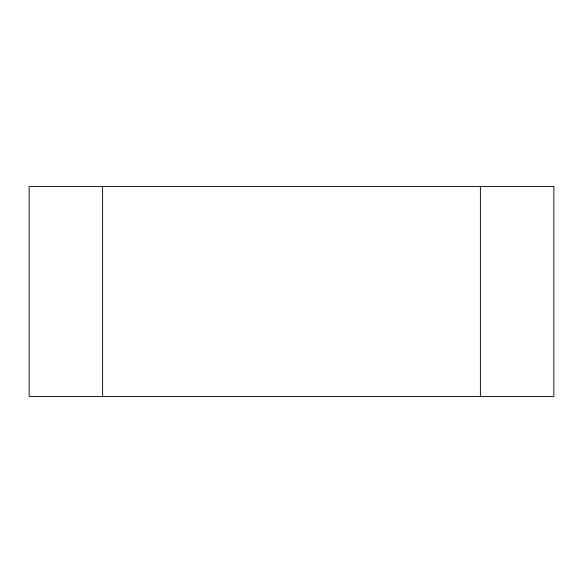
<?xml version="1.0" encoding="UTF-8"?>
<svg xmlns="http://www.w3.org/2000/svg" width="583" height="583" viewBox="0 0 583 583"><rect width="100%" height="100%" fill="white"/><g stroke="black" fill="none" stroke-linecap="round" stroke-linejoin="round"><path stroke-width="0.87" d="M480.392 186.56L480.392 396.44M102.608 186.56L102.608 396.44M553.85 186.56L29.15 186.56L29.15 396.44L553.85 396.44L553.85 186.56"/></g></svg>
